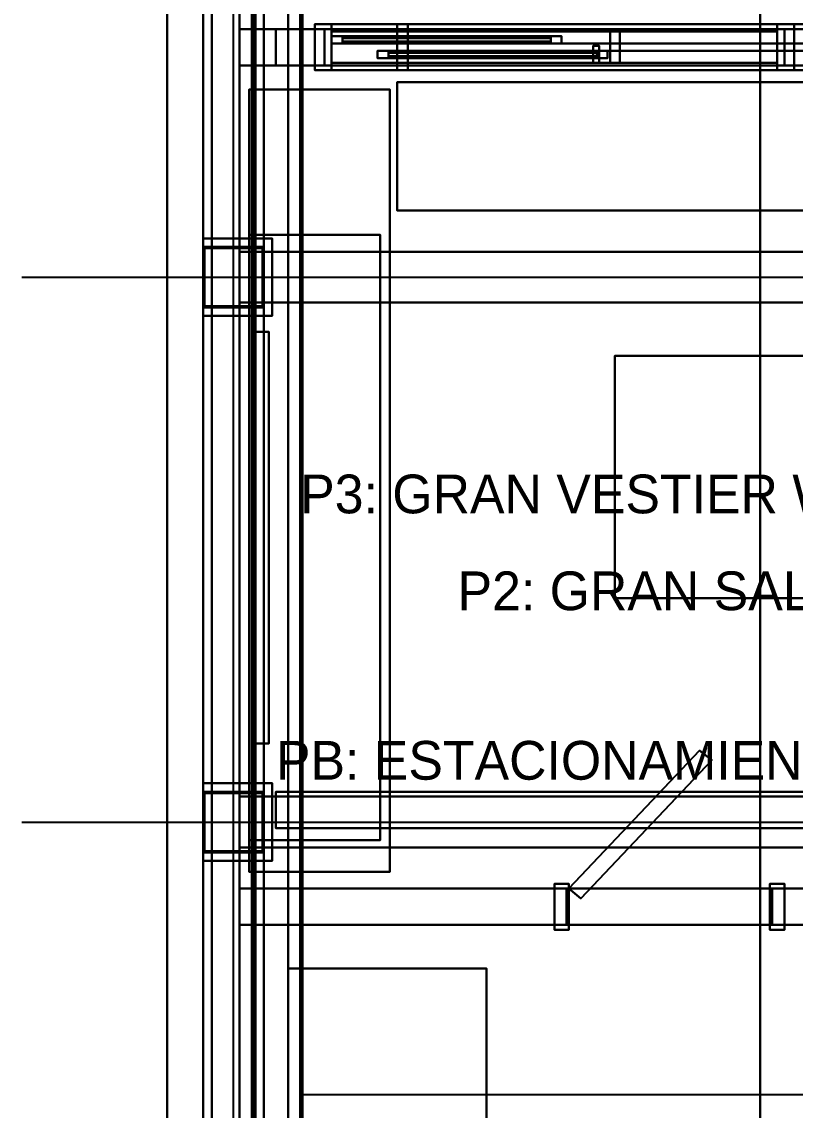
# Model space of a CAD drawing. Header units: metres. Extents: x -1 to 116, y -1 to 42.
# Drawn here: x -0.6 to 2.595, y 18.135 to 22.63 of the extents above; entities that cross this region are included whole.
import ezdxf

# ---------------------------------------------------------------- set-up
doc = ezdxf.new("R2010")
doc.units = ezdxf.units.M
for name, color, linetype in [('CANALON_OCULTO_PROPIO_3D', 8, 'CONTINUOUS'), ('CARPINTERIA_RUSTICA_3D', 8, 'CONTINUOUS'), ('CERCA_PERIMETRAL_3D', 8, 'CONTINUOUS'), ('COLUMNAS_3D', 1, 'CONTINUOUS'), ('CUBIERTA_CHALET_3D', 9, 'CONTINUOUS'), ('EJES_ESTRUCTURALES', 1, 'CONTINUOUS'), ('ESTRUCTURA_MADERA_CHALET_3D', 34, 'CONTINUOUS'), ('LOSA_PISO_3D', 8, 'CONTINUOUS'), ('MUROS_EXTERIORES_3D', 7, 'CONTINUOUS'), ('P2_COLUMNAS_3D', 1, 'CONTINUOUS'), ('P2_LOSA_PISO_3D', 8, 'CONTINUOUS'), ('P2_MOBILIARIO_SOCIAL_3D', 34, 'CONTINUOUS'), ('P2_MUROS_EXT_3D', 34, 'CONTINUOUS'), ('P2_ROTULOS', 6, 'CONTINUOUS'), ('P3_COLUMNAS_METAL_NEGRO_3D', 8, 'CONTINUOUS'), ('P3_LOSA_STEELDECK_3D', 8, 'CONTINUOUS'), ('P3_MOBILIARIO_PRIVADO_3D', 34, 'CONTINUOUS'), ('P3_MUROS_EXT_3D', 34, 'CONTINUOUS'), ('P3_MUROS_INT_3D', 6, 'CONTINUOUS'), ('P3_ROTULOS', 5, 'CONTINUOUS'), ('PB_MOBILIARIO_GARAJE_3D', 8, 'CONTINUOUS'), ('PB_TIMBER_FRAME_3D', 30, 'CONTINUOUS'), ('PB_ZOCALO_PIEDRA_3D', 8, 'CONTINUOUS'), ('ROTULOS_TEXTO', 2, 'CONTINUOUS'), ('TERRENO_3D', 3, 'CONTINUOUS')]:
    doc.layers.add(name, color=color, linetype=linetype)

msp = doc.modelspace()

# ---------------------------------------------------------------- linework, layer by layer
at = {"layer": 'CANALON_OCULTO_PROPIO_3D', "color": 8}
for points in [[(0.15, 7.45, 9.28), (0.35, 7.45, 9.28), (0.35, 24.71, 9.28), (0.15, 24.71, 9.28)], [(0.15, 7.45, 9.34), (0.35, 7.45, 9.34), (0.35, 24.71, 9.34), (0.15, 24.71, 9.34)], [(0.15, 7.45, 9.28), (0.15, 24.71, 9.28), (0.15, 24.71, 9.34), (0.15, 7.45, 9.34)], [(0.3, 7.45, 8.82), (0.55, 7.45, 8.82), (0.55, 24.71, 8.82), (0.3, 24.71, 8.82)], [(0.3, 7.45, 8.88), (0.55, 7.45, 8.88), (0.55, 24.71, 8.88), (0.3, 24.71, 8.88)], [(0.3, 7.45, 8.82), (0.3, 24.71, 8.82), (0.3, 24.71, 8.88), (0.3, 7.45, 8.88)], [(0.35, 7.45, 9.28), (0.35, 24.71, 9.28), (0.35, 24.71, 9.34), (0.35, 7.45, 9.34)], [(0.5, 7.45, 8.88), (0.56, 7.45, 8.88), (0.56, 24.71, 8.88), (0.5, 24.71, 8.88)], [(0.5, 7.45, 9.02), (0.56, 7.45, 9.02), (0.56, 24.71, 9.02), (0.5, 24.71, 9.02)], [(0.5, 7.45, 8.88), (0.5, 24.71, 8.88), (0.5, 24.71, 9.02), (0.5, 7.45, 9.02)], [(0.55, 7.45, 8.82), (0.55, 24.71, 8.82), (0.55, 24.71, 8.88), (0.55, 7.45, 8.88)], [(0.56, 7.45, 8.88), (0.56, 24.71, 8.88), (0.56, 24.71, 9.02), (0.56, 7.45, 9.02)]]:
    msp.add_3dface(points, dxfattribs=at)
at = {"layer": 'CARPINTERIA_RUSTICA_3D', "color": 34}
for points in [[(0.61, 22.43, 3), (0.68, 22.43, 3), (0.68, 22.62, 3), (0.61, 22.62, 3)], [(0.61, 22.43, 5.28), (0.68, 22.43, 5.28), (0.68, 22.62, 5.28), (0.61, 22.62, 5.28)], [(0.61, 22.62, 3), (0.68, 22.62, 3), (0.68, 22.62, 5.28), (0.61, 22.62, 5.28)], [(0.61, 22.43, 3), (0.61, 22.62, 3), (0.61, 22.62, 5.28), (0.61, 22.43, 5.28)], [(0.61, 22.43, 5.22), (2.59, 22.43, 5.22), (2.59, 22.62, 5.22), (0.61, 22.62, 5.22)], [(0.61, 22.43, 5.29), (2.59, 22.43, 5.29), (2.59, 22.62, 5.29), (0.61, 22.62, 5.29)], [(0.61, 22.62, 5.22), (2.59, 22.62, 5.22), (2.59, 22.62, 5.29), (0.61, 22.62, 5.29)], [(0.61, 22.43, 5.22), (0.61, 22.62, 5.22), (0.61, 22.62, 5.29), (0.61, 22.43, 5.29)], [(0.68, 22.43, 3), (0.68, 22.62, 3), (0.68, 22.62, 5.28), (0.68, 22.43, 5.28)], [(0.95, 22.43, 8.35), (3.65, 22.43, 8.35), (3.65, 22.62, 8.35), (0.95, 22.62, 8.35)], [(0.95, 22.43, 8.395), (3.65, 22.43, 8.395), (3.65, 22.62, 8.395), (0.95, 22.62, 8.395)], [(0.95, 22.62, 8.35), (3.65, 22.62, 8.35), (3.65, 22.62, 8.395), (0.95, 22.62, 8.395)], [(0.95, 22.43, 8.35), (0.95, 22.62, 8.35), (0.95, 22.62, 8.395), (0.95, 22.43, 8.395)], [(0.95, 22.43, 8.755), (3.65, 22.43, 8.755), (3.65, 22.62, 8.755), (0.95, 22.62, 8.755)], [(0.95, 22.43, 8.8), (3.65, 22.43, 8.8), (3.65, 22.62, 8.8), (0.95, 22.62, 8.8)], [(0.95, 22.62, 8.755), (3.65, 22.62, 8.755), (3.65, 22.62, 8.8), (0.95, 22.62, 8.8)], [(0.95, 22.43, 8.755), (0.95, 22.62, 8.755), (0.95, 22.62, 8.8), (0.95, 22.43, 8.8)], [(0.95, 22.43, 8.395), (0.995, 22.43, 8.395), (0.995, 22.62, 8.395), (0.95, 22.62, 8.395)], [(0.95, 22.43, 8.755), (0.995, 22.43, 8.755), (0.995, 22.62, 8.755), (0.95, 22.62, 8.755)], [(0.95, 22.62, 8.395), (0.995, 22.62, 8.395), (0.995, 22.62, 8.755), (0.95, 22.62, 8.755)], [(0.95, 22.43, 8.395), (0.95, 22.62, 8.395), (0.95, 22.62, 8.755), (0.95, 22.43, 8.755)], [(0.995, 22.43, 8.395), (0.995, 22.62, 8.395), (0.995, 22.62, 8.755), (0.995, 22.43, 8.755)], [(2.52, 22.43, 3), (2.59, 22.43, 3), (2.59, 22.62, 3), (2.52, 22.62, 3)], [(2.52, 22.43, 5.28), (2.59, 22.43, 5.28), (2.59, 22.62, 5.28), (2.52, 22.62, 5.28)], [(2.52, 22.62, 3), (2.59, 22.62, 3), (2.59, 22.62, 5.28), (2.52, 22.62, 5.28)], [(2.52, 22.43, 3), (2.52, 22.62, 3), (2.52, 22.62, 5.28), (2.52, 22.43, 5.28)], [(2.59, 22.43, 3), (2.59, 22.62, 3), (2.59, 22.62, 5.28), (2.59, 22.43, 5.28)], [(2.59, 22.43, 5.22), (2.59, 22.62, 5.22), (2.59, 22.62, 5.29), (2.59, 22.43, 5.29)], [(0.68, 22.54, 3.025), (0.725, 22.54, 3.025), (0.725, 22.57, 3.025), (0.68, 22.57, 3.025)], [(0.68, 22.54, 5.22), (0.725, 22.54, 5.22), (0.725, 22.57, 5.22), (0.68, 22.57, 5.22)], [(0.68, 22.57, 3.025), (0.725, 22.57, 3.025), (0.725, 22.57, 5.22), (0.68, 22.57, 5.22)], [(0.68, 22.54, 3.025), (0.68, 22.57, 3.025), (0.68, 22.57, 5.22), (0.68, 22.54, 5.22)], [(0.725, 22.54, 3.025), (0.725, 22.57, 3.025), (0.725, 22.57, 5.22), (0.725, 22.54, 5.22)], [(0.725, 22.54, 3.025), (1.585, 22.54, 3.025), (1.585, 22.57, 3.025), (0.725, 22.57, 3.025)], [(0.725, 22.54, 3.07), (1.585, 22.54, 3.07), (1.585, 22.57, 3.07), (0.725, 22.57, 3.07)], [(0.725, 22.57, 3.025), (1.585, 22.57, 3.025), (1.585, 22.57, 3.07), (0.725, 22.57, 3.07)], [(0.725, 22.54, 3.025), (0.725, 22.57, 3.025), (0.725, 22.57, 3.07), (0.725, 22.54, 3.07)], [(0.725, 22.54, 5.175), (1.585, 22.54, 5.175), (1.585, 22.57, 5.175), (0.725, 22.57, 5.175)], [(0.725, 22.54, 5.22), (1.585, 22.54, 5.22), (1.585, 22.57, 5.22), (0.725, 22.57, 5.22)], [(0.725, 22.57, 5.175), (1.585, 22.57, 5.175), (1.585, 22.57, 5.22), (0.725, 22.57, 5.22)], [(0.725, 22.54, 5.175), (0.725, 22.57, 5.175), (0.725, 22.57, 5.22), (0.725, 22.54, 5.22)], [(1.585, 22.54, 3.025), (1.63, 22.54, 3.025), (1.63, 22.57, 3.025), (1.585, 22.57, 3.025)], [(1.585, 22.54, 5.22), (1.63, 22.54, 5.22), (1.63, 22.57, 5.22), (1.585, 22.57, 5.22)], [(1.585, 22.57, 3.025), (1.63, 22.57, 3.025), (1.63, 22.57, 5.22), (1.585, 22.57, 5.22)], [(1.585, 22.54, 3.025), (1.585, 22.57, 3.025), (1.585, 22.57, 5.22), (1.585, 22.54, 5.22)], [(1.585, 22.54, 3.025), (1.585, 22.57, 3.025), (1.585, 22.57, 3.07), (1.585, 22.54, 3.07)], [(1.585, 22.54, 5.175), (1.585, 22.57, 5.175), (1.585, 22.57, 5.22), (1.585, 22.54, 5.22)], [(1.63, 22.54, 3.025), (1.63, 22.57, 3.025), (1.63, 22.57, 5.22), (1.63, 22.54, 5.22)], [(1.83, 22.46, 8.395), (1.87, 22.46, 8.395), (1.87, 22.59, 8.395), (1.83, 22.59, 8.395)], [(1.83, 22.46, 8.755), (1.87, 22.46, 8.755), (1.87, 22.59, 8.755), (1.83, 22.59, 8.755)], [(1.83, 22.59, 8.395), (1.87, 22.59, 8.395), (1.87, 22.59, 8.755), (1.83, 22.59, 8.755)], [(1.83, 22.46, 8.395), (1.83, 22.59, 8.395), (1.83, 22.59, 8.755), (1.83, 22.46, 8.755)], [(1.87, 22.46, 8.395), (1.87, 22.59, 8.395), (1.87, 22.59, 8.755), (1.87, 22.46, 8.755)], [(0.68, 22.54, 3.025), (0.725, 22.54, 3.025), (0.725, 22.54, 5.22), (0.68, 22.54, 5.22)], [(0.725, 22.54, 3.025), (1.585, 22.54, 3.025), (1.585, 22.54, 3.07), (0.725, 22.54, 3.07)], [(0.725, 22.54, 5.175), (1.585, 22.54, 5.175), (1.585, 22.54, 5.22), (0.725, 22.54, 5.22)], [(1.585, 22.54, 3.025), (1.63, 22.54, 3.025), (1.63, 22.54, 5.22), (1.585, 22.54, 5.22)], [(0.87, 22.48, 3.025), (0.915, 22.48, 3.025), (0.915, 22.51, 3.025), (0.87, 22.51, 3.025)], [(0.87, 22.48, 5.22), (0.915, 22.48, 5.22), (0.915, 22.51, 5.22), (0.87, 22.51, 5.22)], [(0.87, 22.51, 3.025), (0.915, 22.51, 3.025), (0.915, 22.51, 5.22), (0.87, 22.51, 5.22)], [(0.87, 22.48, 3.025), (0.87, 22.51, 3.025), (0.87, 22.51, 5.22), (0.87, 22.48, 5.22)], [(0.87, 22.48, 3.025), (0.915, 22.48, 3.025), (0.915, 22.48, 5.22), (0.87, 22.48, 5.22)], [(0.915, 22.48, 3.025), (0.915, 22.51, 3.025), (0.915, 22.51, 5.22), (0.915, 22.48, 5.22)], [(0.915, 22.48, 3.025), (1.775, 22.48, 3.025), (1.775, 22.51, 3.025), (0.915, 22.51, 3.025)], [(0.915, 22.48, 3.07), (1.775, 22.48, 3.07), (1.775, 22.51, 3.07), (0.915, 22.51, 3.07)], [(0.915, 22.51, 3.025), (1.775, 22.51, 3.025), (1.775, 22.51, 3.07), (0.915, 22.51, 3.07)], [(0.915, 22.48, 3.025), (0.915, 22.51, 3.025), (0.915, 22.51, 3.07), (0.915, 22.48, 3.07)], [(0.915, 22.48, 5.175), (1.775, 22.48, 5.175), (1.775, 22.51, 5.175), (0.915, 22.51, 5.175)], [(0.915, 22.48, 5.22), (1.775, 22.48, 5.22), (1.775, 22.51, 5.22), (0.915, 22.51, 5.22)], [(0.915, 22.51, 5.175), (1.775, 22.51, 5.175), (1.775, 22.51, 5.22), (0.915, 22.51, 5.22)], [(0.915, 22.48, 5.175), (0.915, 22.51, 5.175), (0.915, 22.51, 5.22), (0.915, 22.48, 5.22)], [(0.915, 22.48, 3.025), (1.775, 22.48, 3.025), (1.775, 22.48, 3.07), (0.915, 22.48, 3.07)], [(0.915, 22.48, 5.175), (1.775, 22.48, 5.175), (1.775, 22.48, 5.22), (0.915, 22.48, 5.22)], [(1.775, 22.48, 3.025), (1.82, 22.48, 3.025), (1.82, 22.51, 3.025), (1.775, 22.51, 3.025)], [(1.775, 22.48, 5.22), (1.82, 22.48, 5.22), (1.82, 22.51, 5.22), (1.775, 22.51, 5.22)], [(1.775, 22.51, 3.025), (1.82, 22.51, 3.025), (1.82, 22.51, 5.22), (1.775, 22.51, 5.22)], [(1.775, 22.48, 3.025), (1.775, 22.51, 3.025), (1.775, 22.51, 5.22), (1.775, 22.48, 5.22)], [(1.775, 22.48, 3.025), (1.775, 22.51, 3.025), (1.775, 22.51, 3.07), (1.775, 22.48, 3.07)], [(1.775, 22.48, 5.175), (1.775, 22.51, 5.175), (1.775, 22.51, 5.22), (1.775, 22.48, 5.22)], [(1.775, 22.48, 3.025), (1.82, 22.48, 3.025), (1.82, 22.48, 5.22), (1.775, 22.48, 5.22)], [(1.82, 22.48, 3.025), (1.82, 22.51, 3.025), (1.82, 22.51, 5.22), (1.82, 22.48, 5.22)], [(1.83, 22.46, 8.395), (1.87, 22.46, 8.395), (1.87, 22.46, 8.755), (1.83, 22.46, 8.755)], [(0.61, 22.43, 3), (0.68, 22.43, 3), (0.68, 22.43, 5.28), (0.61, 22.43, 5.28)], [(0.61, 22.43, 5.22), (2.59, 22.43, 5.22), (2.59, 22.43, 5.29), (0.61, 22.43, 5.29)], [(0.95, 22.43, 8.35), (3.65, 22.43, 8.35), (3.65, 22.43, 8.395), (0.95, 22.43, 8.395)], [(0.95, 22.43, 8.755), (3.65, 22.43, 8.755), (3.65, 22.43, 8.8), (0.95, 22.43, 8.8)], [(0.95, 22.43, 8.395), (0.995, 22.43, 8.395), (0.995, 22.43, 8.755), (0.95, 22.43, 8.755)], [(2.52, 22.43, 3), (2.59, 22.43, 3), (2.59, 22.43, 5.28), (2.52, 22.43, 5.28)], [(1.6, 18.88, 6), (1.66, 18.88, 6), (1.66, 19.07, 6), (1.6, 19.07, 6)], [(1.6, 18.88, 8.1), (1.66, 18.88, 8.1), (1.66, 19.07, 8.1), (1.6, 19.07, 8.1)], [(1.6, 19.07, 6), (1.66, 19.07, 6), (1.66, 19.07, 8.1), (1.6, 19.07, 8.1)], [(1.6, 18.88, 6), (1.6, 19.07, 6), (1.6, 19.07, 8.1), (1.6, 18.88, 8.1)], [(1.66, 18.88, 6), (1.66, 19.07, 6), (1.66, 19.07, 8.1), (1.66, 18.88, 8.1)], [(2.49, 18.88, 6), (2.55, 18.88, 6), (2.55, 19.07, 6), (2.49, 19.07, 6)], [(2.49, 18.88, 8.1), (2.55, 18.88, 8.1), (2.55, 19.07, 8.1), (2.49, 19.07, 8.1)], [(2.49, 19.07, 6), (2.55, 19.07, 6), (2.55, 19.07, 8.1), (2.49, 19.07, 8.1)], [(2.49, 18.88, 6), (2.49, 19.07, 6), (2.49, 19.07, 8.1), (2.49, 18.88, 8.1)], [(2.55, 18.88, 6), (2.55, 19.07, 6), (2.55, 19.07, 8.1), (2.55, 18.88, 8.1)], [(1.6, 18.88, 6), (1.66, 18.88, 6), (1.66, 18.88, 8.1), (1.6, 18.88, 8.1)], [(2.49, 18.88, 6), (2.55, 18.88, 6), (2.55, 18.88, 8.1), (2.49, 18.88, 8.1)]]:
    msp.add_3dface(points, dxfattribs=at)
at = {"layer": 'CARPINTERIA_RUSTICA_3D', "color": 8}
for points in [[(0.68, 22.46, 3), (2.52, 22.46, 3), (2.52, 22.59, 3), (0.68, 22.59, 3)], [(0.68, 22.46, 3.025), (2.52, 22.46, 3.025), (2.52, 22.59, 3.025), (0.68, 22.59, 3.025)], [(0.68, 22.59, 3), (2.52, 22.59, 3), (2.52, 22.59, 3.025), (0.68, 22.59, 3.025)], [(0.68, 22.46, 3), (0.68, 22.59, 3), (0.68, 22.59, 3.025), (0.68, 22.46, 3.025)], [(2.52, 22.46, 3), (2.52, 22.59, 3), (2.52, 22.59, 3.025), (2.52, 22.46, 3.025)], [(1.76, 22.46, 3.9), (1.785, 22.46, 3.9), (1.785, 22.53, 3.9), (1.76, 22.53, 3.9)], [(1.76, 22.46, 4.25), (1.785, 22.46, 4.25), (1.785, 22.53, 4.25), (1.76, 22.53, 4.25)], [(1.76, 22.53, 3.9), (1.785, 22.53, 3.9), (1.785, 22.53, 4.25), (1.76, 22.53, 4.25)], [(1.76, 22.46, 3.9), (1.76, 22.53, 3.9), (1.76, 22.53, 4.25), (1.76, 22.46, 4.25)], [(1.785, 22.46, 3.9), (1.785, 22.53, 3.9), (1.785, 22.53, 4.25), (1.785, 22.46, 4.25)], [(0.68, 22.46, 3), (2.52, 22.46, 3), (2.52, 22.46, 3.025), (0.68, 22.46, 3.025)], [(1.76, 22.46, 3.9), (1.785, 22.46, 3.9), (1.785, 22.46, 4.25), (1.76, 22.46, 4.25)]]:
    msp.add_3dface(points, dxfattribs=at)
at = {"layer": 'CARPINTERIA_RUSTICA_3D', "color": 4}
for points in [[(0.725, 22.548, 3.07), (1.585, 22.548, 3.07), (1.585, 22.562, 3.07), (0.725, 22.562, 3.07)], [(0.725, 22.548, 5.175), (1.585, 22.548, 5.175), (1.585, 22.562, 5.175), (0.725, 22.562, 5.175)], [(0.725, 22.562, 3.07), (1.585, 22.562, 3.07), (1.585, 22.562, 5.175), (0.725, 22.562, 5.175)], [(0.725, 22.548, 3.07), (0.725, 22.562, 3.07), (0.725, 22.562, 5.175), (0.725, 22.548, 5.175)], [(0.725, 22.548, 3.07), (1.585, 22.548, 3.07), (1.585, 22.548, 5.175), (0.725, 22.548, 5.175)], [(0.995, 22.51, 8.395), (3.605, 22.51, 8.395), (3.605, 22.54, 8.395), (0.995, 22.54, 8.395)], [(0.995, 22.51, 8.755), (3.605, 22.51, 8.755), (3.605, 22.54, 8.755), (0.995, 22.54, 8.755)], [(0.995, 22.54, 8.395), (3.605, 22.54, 8.395), (3.605, 22.54, 8.755), (0.995, 22.54, 8.755)], [(0.995, 22.51, 8.395), (0.995, 22.54, 8.395), (0.995, 22.54, 8.755), (0.995, 22.51, 8.755)], [(1.585, 22.548, 3.07), (1.585, 22.562, 3.07), (1.585, 22.562, 5.175), (1.585, 22.548, 5.175)], [(0.915, 22.488, 3.07), (1.775, 22.488, 3.07), (1.775, 22.502, 3.07), (0.915, 22.502, 3.07)], [(0.915, 22.488, 5.175), (1.775, 22.488, 5.175), (1.775, 22.502, 5.175), (0.915, 22.502, 5.175)], [(0.915, 22.502, 3.07), (1.775, 22.502, 3.07), (1.775, 22.502, 5.175), (0.915, 22.502, 5.175)], [(0.915, 22.488, 3.07), (0.915, 22.502, 3.07), (0.915, 22.502, 5.175), (0.915, 22.488, 5.175)], [(0.915, 22.488, 3.07), (1.775, 22.488, 3.07), (1.775, 22.488, 5.175), (0.915, 22.488, 5.175)], [(0.995, 22.51, 8.395), (3.605, 22.51, 8.395), (3.605, 22.51, 8.755), (0.995, 22.51, 8.755)], [(1.775, 22.488, 3.07), (1.775, 22.502, 3.07), (1.775, 22.502, 5.175), (1.775, 22.488, 5.175)]]:
    msp.add_3dface(points, dxfattribs=at)
at = {"layer": 'CARPINTERIA_RUSTICA_3D', "color": 30}
for points in [[(1.66, 19.05, 6.02), (1.71, 19.01, 6.02), (2.25, 19.58, 6.02), (2.2, 19.62, 6.02)], [(1.66, 19.05, 8.08), (1.71, 19.01, 8.08), (2.25, 19.58, 8.08), (2.2, 19.62, 8.08)], [(1.66, 19.05, 6.02), (2.2, 19.62, 6.02), (2.2, 19.62, 8.08), (1.66, 19.05, 8.08)], [(2.2, 19.62, 6.02), (2.25, 19.58, 6.02), (2.25, 19.58, 8.08), (2.2, 19.62, 8.08)], [(1.71, 19.01, 6.02), (2.25, 19.58, 6.02), (2.25, 19.58, 8.08), (1.71, 19.01, 8.08)], [(1.66, 19.05, 6.02), (1.71, 19.01, 6.02), (1.71, 19.01, 8.08), (1.66, 19.05, 8.08)]]:
    msp.add_3dface(points, dxfattribs=at)
at = {"layer": 'CERCA_PERIMETRAL_3D', "color": 8}
for points in [[(0, 11.3), (0.15, 11.3), (0.15, 24.706), (0, 24.706)], [(0, 11.3, 2.5), (0.15, 11.3, 2.5), (0.15, 24.706, 2.5), (0, 24.706, 2.5)], [(0, 11.3), (0, 24.706), (0, 24.706, 2.5), (0, 11.3, 2.5)], [(0.15, 11.3), (0.15, 24.706), (0.15, 24.706, 2.5), (0.15, 11.3, 2.5)]]:
    msp.add_3dface(points, dxfattribs=at)
at = {"layer": 'COLUMNAS_3D', "color": 1}
for points in [[(0.15, 21.45), (0.4, 21.45), (0.4, 21.7), (0.15, 21.7)], [(0.15, 21.45, 2.85), (0.4, 21.45, 2.85), (0.4, 21.7, 2.85), (0.15, 21.7, 2.85)], [(0.15, 21.7), (0.4, 21.7), (0.4, 21.7, 2.85), (0.15, 21.7, 2.85)], [(0.15, 21.45), (0.15, 21.7), (0.15, 21.7, 2.85), (0.15, 21.45, 2.85)], [(0.4, 21.45), (0.4, 21.7), (0.4, 21.7, 2.85), (0.4, 21.45, 2.85)], [(0.15, 21.45), (0.4, 21.45), (0.4, 21.45, 2.85), (0.15, 21.45, 2.85)], [(0.15, 19.2), (0.4, 19.2), (0.4, 19.45), (0.15, 19.45)], [(0.15, 19.2, 2.85), (0.4, 19.2, 2.85), (0.4, 19.45, 2.85), (0.15, 19.45, 2.85)], [(0.15, 19.45), (0.4, 19.45), (0.4, 19.45, 2.85), (0.15, 19.45, 2.85)], [(0.15, 19.2), (0.15, 19.45), (0.15, 19.45, 2.85), (0.15, 19.2, 2.85)], [(0.4, 19.2), (0.4, 19.45), (0.4, 19.45, 2.85), (0.4, 19.2, 2.85)], [(0.15, 19.2), (0.4, 19.2), (0.4, 19.2, 2.85), (0.15, 19.2, 2.85)]]:
    msp.add_3dface(points, dxfattribs=at)
at = {"layer": 'CUBIERTA_CHALET_3D', "color": 9}
for points in [[(0.4, 7.45, 8.9188), (2.45, 7.45, 10.1997), (2.45, 24.71, 10.1997), (0.4, 24.71, 8.9188)], [(0.4, 7.45, 9.0988), (2.45, 7.45, 10.3797), (2.45, 24.71, 10.3797), (0.4, 24.71, 9.0988)], [(0.4, 7.45, 8.9188), (0.4, 24.71, 8.9188), (0.4, 24.71, 9.0988), (0.4, 7.45, 9.0988)], [(2.45, 7.45, 10.1997), (2.45, 24.71, 10.1997), (2.45, 24.71, 10.3797), (2.45, 7.45, 10.3797)], [(2.45, 14.3, 10.1997), (4.85, 14.3, 11.6994), (4.85, 24.71, 11.6994), (2.45, 24.71, 10.1997)], [(2.45, 14.3, 10.3797), (4.85, 14.3, 11.8794), (4.85, 24.71, 11.8794), (2.45, 24.71, 10.3797)], [(2.45, 14.3, 10.1997), (2.45, 24.71, 10.1997), (2.45, 24.71, 10.3797), (2.45, 14.3, 10.3797)]]:
    msp.add_3dface(points, dxfattribs=at)
at = {"layer": 'EJES_ESTRUCTURALES', "color": 1}
for p, q in [((0.275, 1.8), (0.275, 25.51)), ((-0.6, 21.575), (10.4, 21.575)), ((-0.6, 19.325), (10.4, 19.325))]:
    msp.add_line(p, q, dxfattribs=at)
at = {"layer": 'ESTRUCTURA_MADERA_CHALET_3D', "color": 34}
for points in [[(0.45, 19.3, 8.67), (9.15, 19.3, 8.67), (9.15, 19.45, 8.67), (0.45, 19.45, 8.67)], [(0.45, 19.3, 8.85), (9.15, 19.3, 8.85), (9.15, 19.45, 8.85), (0.45, 19.45, 8.85)], [(0.45, 19.45, 8.67), (9.15, 19.45, 8.67), (9.15, 19.45, 8.85), (0.45, 19.45, 8.85)], [(0.45, 19.3, 8.67), (0.45, 19.45, 8.67), (0.45, 19.45, 8.85), (0.45, 19.3, 8.85)], [(0.45, 19.3, 8.67), (9.15, 19.3, 8.67), (9.15, 19.3, 8.85), (0.45, 19.3, 8.85)]]:
    msp.add_3dface(points, dxfattribs=at)
at = {"layer": 'LOSA_PISO_3D', "color": 8}
for points in [[(0.15, 10.35, -0.15), (9.15, 10.35, -0.15), (9.15, 24.71, -0.15), (0.15, 24.71, -0.15)], [(0.15, 10.35), (9.15, 10.35), (9.15, 24.71), (0.15, 24.71)], [(0.15, 10.35, -0.15), (0.15, 24.71, -0.15), (0.15, 24.71), (0.15, 10.35)]]:
    msp.add_3dface(points, dxfattribs=at)
at = {"layer": 'MUROS_EXTERIORES_3D', "color": 7}
for points in [[(0.15, 3), (0.3, 3), (0.3, 24.71), (0.15, 24.71)], [(0.15, 3, 2.85), (0.3, 3, 2.85), (0.3, 24.71, 2.85), (0.15, 24.71, 2.85)], [(0.15, 3), (0.15, 24.71), (0.15, 24.71, 2.85), (0.15, 3, 2.85)], [(0.3, 3), (0.3, 24.71), (0.3, 24.71, 2.85), (0.3, 3, 2.85)]]:
    msp.add_3dface(points, dxfattribs=at)
at = {"layer": 'P2_COLUMNAS_3D', "color": 1}
for points in [[(0.15, 21.45, 3), (0.4, 21.45, 3), (0.4, 21.7, 3), (0.15, 21.7, 3)], [(0.15, 21.45, 5.85), (0.4, 21.45, 5.85), (0.4, 21.7, 5.85), (0.15, 21.7, 5.85)], [(0.15, 21.7, 3), (0.4, 21.7, 3), (0.4, 21.7, 5.85), (0.15, 21.7, 5.85)], [(0.15, 21.45, 3), (0.15, 21.7, 3), (0.15, 21.7, 5.85), (0.15, 21.45, 5.85)], [(0.4, 21.45, 3), (0.4, 21.7, 3), (0.4, 21.7, 5.85), (0.4, 21.45, 5.85)], [(0.15, 21.45, 3), (0.4, 21.45, 3), (0.4, 21.45, 5.85), (0.15, 21.45, 5.85)], [(0.15, 19.2, 3), (0.4, 19.2, 3), (0.4, 19.45, 3), (0.15, 19.45, 3)], [(0.15, 19.2, 5.85), (0.4, 19.2, 5.85), (0.4, 19.45, 5.85), (0.15, 19.45, 5.85)], [(0.15, 19.45, 3), (0.4, 19.45, 3), (0.4, 19.45, 5.85), (0.15, 19.45, 5.85)], [(0.15, 19.2, 3), (0.15, 19.45, 3), (0.15, 19.45, 5.85), (0.15, 19.2, 5.85)], [(0.4, 19.2, 3), (0.4, 19.45, 3), (0.4, 19.45, 5.85), (0.4, 19.2, 5.85)], [(0.15, 19.2, 3), (0.4, 19.2, 3), (0.4, 19.2, 5.85), (0.15, 19.2, 5.85)]]:
    msp.add_3dface(points, dxfattribs=at)
at = {"layer": 'P2_LOSA_PISO_3D', "color": 8}
for points in [[(0.15, 10.35, 2.85), (9.15, 10.35, 2.85), (9.15, 24.71, 2.85), (0.15, 24.71, 2.85)], [(0.15, 10.35, 3), (9.15, 10.35, 3), (9.15, 24.71, 3), (0.15, 24.71, 3)], [(0.15, 10.35, 2.85), (0.15, 24.71, 2.85), (0.15, 24.71, 3), (0.15, 10.35, 3)]]:
    msp.add_3dface(points, dxfattribs=at)
at = {"layer": 'P2_MOBILIARIO_SOCIAL_3D', "color": 34}
for points in [[(0.34, 19.25, 3), (0.88, 19.25, 3), (0.88, 21.75, 3), (0.34, 21.75, 3)], [(0.34, 19.25, 3.55), (0.88, 19.25, 3.55), (0.88, 21.75, 3.55), (0.34, 21.75, 3.55)], [(0.34, 21.75, 3), (0.88, 21.75, 3), (0.88, 21.75, 3.55), (0.34, 21.75, 3.55)], [(0.34, 19.25, 3), (0.34, 21.75, 3), (0.34, 21.75, 3.55), (0.34, 19.25, 3.55)], [(0.88, 19.25, 3), (0.88, 21.75, 3), (0.88, 21.75, 3.55), (0.88, 19.25, 3.55)], [(0.34, 19.25, 3), (0.88, 19.25, 3), (0.88, 19.25, 3.55), (0.34, 19.25, 3.55)]]:
    msp.add_3dface(points, dxfattribs=at)
at = {"layer": 'P2_MOBILIARIO_SOCIAL_3D', "color": 8}
for points in [[(0.35, 19.65, 3.82), (0.42, 19.65, 3.82), (0.42, 21.35, 3.82), (0.35, 21.35, 3.82)], [(0.35, 19.65, 4.8), (0.42, 19.65, 4.8), (0.42, 21.35, 4.8), (0.35, 21.35, 4.8)], [(0.35, 21.35, 3.82), (0.42, 21.35, 3.82), (0.42, 21.35, 4.8), (0.35, 21.35, 4.8)], [(0.35, 19.65, 3.82), (0.35, 21.35, 3.82), (0.35, 21.35, 4.8), (0.35, 19.65, 4.8)], [(0.42, 19.65, 3.82), (0.42, 21.35, 3.82), (0.42, 21.35, 4.8), (0.42, 19.65, 4.8)], [(0.35, 19.65, 3.82), (0.42, 19.65, 3.82), (0.42, 19.65, 4.8), (0.35, 19.65, 4.8)]]:
    msp.add_3dface(points, dxfattribs=at)
at = {"layer": 'P2_MUROS_EXT_3D', "color": 34}
for points in [[(0.15, 3, 3), (0.3, 3, 3), (0.3, 24.71, 3), (0.15, 24.71, 3)], [(0.15, 3, 5.85), (0.3, 3, 5.85), (0.3, 24.71, 5.85), (0.15, 24.71, 5.85)], [(0.15, 3, 3), (0.15, 24.71, 3), (0.15, 24.71, 5.85), (0.15, 3, 5.85)], [(0.3, 3, 3), (0.3, 24.71, 3), (0.3, 24.71, 5.85), (0.3, 3, 5.85)], [(0.3, 22.45, 3), (0.65, 22.45, 3), (0.65, 22.6, 3), (0.3, 22.6, 3)], [(0.3, 22.45, 5.85), (0.65, 22.45, 5.85), (0.65, 22.6, 5.85), (0.3, 22.6, 5.85)], [(0.3, 22.6, 3), (0.65, 22.6, 3), (0.65, 22.6, 5.85), (0.3, 22.6, 5.85)], [(0.3, 22.45, 3), (0.3, 22.6, 3), (0.3, 22.6, 5.85), (0.3, 22.45, 5.85)], [(0.65, 22.45, 3), (0.65, 22.6, 3), (0.65, 22.6, 5.85), (0.65, 22.45, 5.85)], [(0.65, 22.45, 5.25), (2.55, 22.45, 5.25), (2.55, 22.6, 5.25), (0.65, 22.6, 5.25)], [(0.65, 22.45, 5.85), (2.55, 22.45, 5.85), (2.55, 22.6, 5.85), (0.65, 22.6, 5.85)], [(0.65, 22.6, 5.25), (2.55, 22.6, 5.25), (2.55, 22.6, 5.85), (0.65, 22.6, 5.85)], [(0.65, 22.45, 5.25), (0.65, 22.6, 5.25), (0.65, 22.6, 5.85), (0.65, 22.45, 5.85)], [(2.55, 22.45, 5.25), (2.55, 22.6, 5.25), (2.55, 22.6, 5.85), (2.55, 22.45, 5.85)], [(2.55, 22.45, 3), (3.15, 22.45, 3), (3.15, 22.6, 3), (2.55, 22.6, 3)], [(2.55, 22.45, 5.85), (3.15, 22.45, 5.85), (3.15, 22.6, 5.85), (2.55, 22.6, 5.85)], [(2.55, 22.6, 3), (3.15, 22.6, 3), (3.15, 22.6, 5.85), (2.55, 22.6, 5.85)], [(2.55, 22.45, 3), (2.55, 22.6, 3), (2.55, 22.6, 5.85), (2.55, 22.45, 5.85)], [(0.3, 22.45, 3), (0.65, 22.45, 3), (0.65, 22.45, 5.85), (0.3, 22.45, 5.85)], [(0.65, 22.45, 5.25), (2.55, 22.45, 5.25), (2.55, 22.45, 5.85), (0.65, 22.45, 5.85)], [(2.55, 22.45, 3), (3.15, 22.45, 3), (3.15, 22.45, 5.85), (2.55, 22.45, 5.85)]]:
    msp.add_3dface(points, dxfattribs=at)
at = {"layer": 'P3_COLUMNAS_METAL_NEGRO_3D', "color": 8}
for points in [[(0.185, 3.15, 5.8), (0.365, 3.15, 5.8), (0.365, 24.71, 5.8), (0.185, 24.71, 5.8)], [(0.185, 3.15, 5.85), (0.365, 3.15, 5.85), (0.365, 24.71, 5.85), (0.185, 24.71, 5.85)], [(0.185, 3.15, 5.8), (0.185, 24.71, 5.8), (0.185, 24.71, 5.85), (0.185, 3.15, 5.85)], [(0.365, 3.15, 5.8), (0.365, 24.71, 5.8), (0.365, 24.71, 5.85), (0.365, 3.15, 5.85)], [(0.15, 21.415, 6), (0.435, 21.415, 6), (0.435, 21.735, 6), (0.15, 21.735, 6)], [(0.15, 21.415, 6.03), (0.435, 21.415, 6.03), (0.435, 21.735, 6.03), (0.15, 21.735, 6.03)], [(0.15, 21.735, 6), (0.435, 21.735, 6), (0.435, 21.735, 6.03), (0.15, 21.735, 6.03)], [(0.15, 21.415, 6), (0.15, 21.735, 6), (0.15, 21.735, 6.03), (0.15, 21.415, 6.03)], [(0.435, 21.415, 6), (0.435, 21.735, 6), (0.435, 21.735, 6.03), (0.435, 21.415, 6.03)], [(0.155, 21.455, 6), (0.395, 21.455, 6), (0.395, 21.695, 6), (0.155, 21.695, 6)], [(0.155, 21.455, 8.8406), (0.395, 21.455, 8.8406), (0.395, 21.695, 8.8406), (0.155, 21.695, 8.8406)], [(0.155, 21.695, 6), (0.395, 21.695, 6), (0.395, 21.695, 8.8406), (0.155, 21.695, 8.8406)], [(0.155, 21.455, 6), (0.155, 21.695, 6), (0.155, 21.695, 8.8406), (0.155, 21.455, 8.8406)], [(0.395, 21.455, 6), (0.395, 21.695, 6), (0.395, 21.695, 8.8406), (0.395, 21.455, 8.8406)], [(0.155, 21.455, 6), (0.395, 21.455, 6), (0.395, 21.455, 8.8406), (0.155, 21.455, 8.8406)], [(0.15, 21.415, 6), (0.435, 21.415, 6), (0.435, 21.415, 6.03), (0.15, 21.415, 6.03)], [(0.15, 19.165, 6), (0.435, 19.165, 6), (0.435, 19.485, 6), (0.15, 19.485, 6)], [(0.15, 19.165, 6.03), (0.435, 19.165, 6.03), (0.435, 19.485, 6.03), (0.15, 19.485, 6.03)], [(0.15, 19.485, 6), (0.435, 19.485, 6), (0.435, 19.485, 6.03), (0.15, 19.485, 6.03)], [(0.15, 19.165, 6), (0.15, 19.485, 6), (0.15, 19.485, 6.03), (0.15, 19.165, 6.03)], [(0.435, 19.165, 6), (0.435, 19.485, 6), (0.435, 19.485, 6.03), (0.435, 19.165, 6.03)], [(0.155, 19.205, 6), (0.395, 19.205, 6), (0.395, 19.445, 6), (0.155, 19.445, 6)], [(0.155, 19.205, 8.8406), (0.395, 19.205, 8.8406), (0.395, 19.445, 8.8406), (0.155, 19.445, 8.8406)], [(0.155, 19.445, 6), (0.395, 19.445, 6), (0.395, 19.445, 8.8406), (0.155, 19.445, 8.8406)], [(0.155, 19.205, 6), (0.155, 19.445, 6), (0.155, 19.445, 8.8406), (0.155, 19.205, 8.8406)], [(0.395, 19.205, 6), (0.395, 19.445, 6), (0.395, 19.445, 8.8406), (0.395, 19.205, 8.8406)], [(0.155, 19.205, 6), (0.395, 19.205, 6), (0.395, 19.205, 8.8406), (0.155, 19.205, 8.8406)], [(0.15, 19.165, 6), (0.435, 19.165, 6), (0.435, 19.165, 6.03), (0.15, 19.165, 6.03)]]:
    msp.add_3dface(points, dxfattribs=at)
at = {"layer": 'P3_LOSA_STEELDECK_3D', "color": 8}
for points in [[(0.15, 10.4, 5.85), (9.15, 10.4, 5.85), (9.15, 24.71, 5.85), (0.15, 24.71, 5.85)], [(0.15, 10.4, 6), (9.15, 10.4, 6), (9.15, 24.71, 6), (0.15, 24.71, 6)], [(0.15, 10.4, 5.85), (0.15, 24.71, 5.85), (0.15, 24.71, 6), (0.15, 10.4, 6)]]:
    msp.add_3dface(points, dxfattribs=at)
at = {"layer": 'P3_MOBILIARIO_PRIVADO_3D', "color": 34}
for points in [[(0.34, 19.12, 6), (0.92, 19.12, 6), (0.92, 22.35, 6), (0.34, 22.35, 6)], [(0.34, 19.12, 8.3), (0.92, 19.12, 8.3), (0.92, 22.35, 8.3), (0.34, 22.35, 8.3)], [(0.34, 22.35, 6), (0.92, 22.35, 6), (0.92, 22.35, 8.3), (0.34, 22.35, 8.3)], [(0.34, 19.12, 6), (0.34, 22.35, 6), (0.34, 22.35, 8.3), (0.34, 19.12, 8.3)], [(0.92, 19.12, 6), (0.92, 22.35, 6), (0.92, 22.35, 8.3), (0.92, 19.12, 8.3)], [(0.95, 21.85, 6), (3.65, 21.85, 6), (3.65, 22.38, 6), (0.95, 22.38, 6)], [(0.95, 21.85, 8.3), (3.65, 21.85, 8.3), (3.65, 22.38, 8.3), (0.95, 22.38, 8.3)], [(0.95, 22.38, 6), (3.65, 22.38, 6), (3.65, 22.38, 8.3), (0.95, 22.38, 8.3)], [(0.95, 21.85, 6), (0.95, 22.38, 6), (0.95, 22.38, 8.3), (0.95, 21.85, 8.3)], [(0.95, 21.85, 6), (3.65, 21.85, 6), (3.65, 21.85, 8.3), (0.95, 21.85, 8.3)], [(0.34, 19.12, 6), (0.92, 19.12, 6), (0.92, 19.12, 8.3), (0.34, 19.12, 8.3)]]:
    msp.add_3dface(points, dxfattribs=at)
at = {"layer": 'P3_MOBILIARIO_PRIVADO_3D', "color": 30}
for points in [[(1.85, 20.25, 6), (2.65, 20.25, 6), (2.65, 21.25, 6), (1.85, 21.25, 6)], [(1.85, 20.25, 6.48), (2.65, 20.25, 6.48), (2.65, 21.25, 6.48), (1.85, 21.25, 6.48)], [(1.85, 21.25, 6), (2.65, 21.25, 6), (2.65, 21.25, 6.48), (1.85, 21.25, 6.48)], [(1.85, 20.25, 6), (1.85, 21.25, 6), (1.85, 21.25, 6.48), (1.85, 20.25, 6.48)], [(1.85, 20.25, 6), (2.65, 20.25, 6), (2.65, 20.25, 6.48), (1.85, 20.25, 6.48)]]:
    msp.add_3dface(points, dxfattribs=at)
at = {"layer": 'P3_MOBILIARIO_PRIVADO_3D', "color": 7}
for points in [[(0.5, 17.2, 6), (1.32, 17.2, 6), (1.32, 18.72, 6), (0.5, 18.72, 6)], [(0.5, 17.2, 6.62), (1.32, 17.2, 6.62), (1.32, 18.72, 6.62), (0.5, 18.72, 6.62)], [(0.5, 18.72, 6), (1.32, 18.72, 6), (1.32, 18.72, 6.62), (0.5, 18.72, 6.62)], [(0.5, 17.2, 6), (0.5, 18.72, 6), (0.5, 18.72, 6.62), (0.5, 17.2, 6.62)], [(1.32, 17.2, 6), (1.32, 18.72, 6), (1.32, 18.72, 6.62), (1.32, 17.2, 6.62)]]:
    msp.add_3dface(points, dxfattribs=at)
at = {"layer": 'P3_MUROS_EXT_3D', "color": 34}
for points in [[(0.15, 7.45, 6), (0.3, 7.45, 6), (0.3, 24.71, 6), (0.15, 24.71, 6)], [(0.15, 7.45, 9.28), (0.3, 7.45, 9.28), (0.3, 24.71, 9.28), (0.15, 24.71, 9.28)], [(0.15, 7.45, 6), (0.15, 24.71, 6), (0.15, 24.71, 9.28), (0.15, 7.45, 9.28)], [(0.3, 7.45, 6), (0.3, 24.71, 6), (0.3, 24.71, 9.28), (0.3, 7.45, 9.28)], [(0.3, 22.45, 6), (0.95, 22.45, 6), (0.95, 22.6, 6), (0.3, 22.6, 6)], [(0.3, 22.45, 8.85), (0.95, 22.45, 8.85), (0.95, 22.6, 8.85), (0.3, 22.6, 8.85)], [(0.3, 22.6, 6), (0.95, 22.6, 6), (0.95, 22.6, 8.85), (0.3, 22.6, 8.85)], [(0.3, 22.45, 6), (0.3, 22.6, 6), (0.3, 22.6, 8.85), (0.3, 22.45, 8.85)], [(0.45, 22.45, 8.85), (4.85, 22.45, 8.85), (4.85, 22.6, 8.85), (0.45, 22.6, 8.85)], [(0.45, 22.45, 8.95), (4.85, 22.45, 11.6994), (4.85, 22.6, 11.6994), (0.45, 22.6, 8.95)], [(0.45, 22.6, 8.85), (4.85, 22.6, 8.85), (4.85, 22.6, 11.6994), (0.45, 22.6, 8.95)], [(0.45, 22.45, 8.85), (0.45, 22.6, 8.85), (0.45, 22.6, 8.95), (0.45, 22.45, 8.95)], [(0.95, 22.45, 6), (0.95, 22.6, 6), (0.95, 22.6, 8.85), (0.95, 22.45, 8.85)], [(0.95, 22.45, 6), (3.65, 22.45, 6), (3.65, 22.6, 6), (0.95, 22.6, 6)], [(0.95, 22.45, 8.35), (3.65, 22.45, 8.35), (3.65, 22.6, 8.35), (0.95, 22.6, 8.35)], [(0.95, 22.6, 6), (3.65, 22.6, 6), (3.65, 22.6, 8.35), (0.95, 22.6, 8.35)], [(0.95, 22.45, 6), (0.95, 22.6, 6), (0.95, 22.6, 8.35), (0.95, 22.45, 8.35)], [(0.95, 22.45, 8.8), (3.65, 22.45, 8.8), (3.65, 22.6, 8.8), (0.95, 22.6, 8.8)], [(0.95, 22.45, 8.85), (3.65, 22.45, 8.85), (3.65, 22.6, 8.85), (0.95, 22.6, 8.85)], [(0.95, 22.6, 8.8), (3.65, 22.6, 8.8), (3.65, 22.6, 8.85), (0.95, 22.6, 8.85)], [(0.95, 22.45, 8.8), (0.95, 22.6, 8.8), (0.95, 22.6, 8.85), (0.95, 22.45, 8.85)], [(0.3, 22.45, 6), (0.95, 22.45, 6), (0.95, 22.45, 8.85), (0.3, 22.45, 8.85)], [(0.45, 22.45, 8.85), (4.85, 22.45, 8.85), (4.85, 22.45, 11.6994), (0.45, 22.45, 8.95)], [(0.95, 22.45, 6), (3.65, 22.45, 6), (3.65, 22.45, 8.35), (0.95, 22.45, 8.35)], [(0.95, 22.45, 8.8), (3.65, 22.45, 8.8), (3.65, 22.45, 8.85), (0.95, 22.45, 8.85)]]:
    msp.add_3dface(points, dxfattribs=at)
at = {"layer": 'P3_MUROS_INT_3D', "color": 6}
for points in [[(0.3, 18.9, 6), (1.65, 18.9, 6), (1.65, 19.05, 6), (0.3, 19.05, 6)], [(0.3, 18.9, 8.85), (1.65, 18.9, 8.85), (1.65, 19.05, 8.85), (0.3, 19.05, 8.85)], [(0.3, 19.05, 6), (1.65, 19.05, 6), (1.65, 19.05, 8.85), (0.3, 19.05, 8.85)], [(0.3, 18.9, 6), (0.3, 19.05, 6), (0.3, 19.05, 8.85), (0.3, 18.9, 8.85)], [(1.65, 18.9, 6), (1.65, 19.05, 6), (1.65, 19.05, 8.85), (1.65, 18.9, 8.85)], [(1.65, 18.9, 8.1), (2.5, 18.9, 8.1), (2.5, 19.05, 8.1), (1.65, 19.05, 8.1)], [(1.65, 18.9, 8.85), (2.5, 18.9, 8.85), (2.5, 19.05, 8.85), (1.65, 19.05, 8.85)], [(1.65, 19.05, 8.1), (2.5, 19.05, 8.1), (2.5, 19.05, 8.85), (1.65, 19.05, 8.85)], [(1.65, 18.9, 8.1), (1.65, 19.05, 8.1), (1.65, 19.05, 8.85), (1.65, 18.9, 8.85)], [(2.5, 18.9, 8.1), (2.5, 19.05, 8.1), (2.5, 19.05, 8.85), (2.5, 18.9, 8.85)], [(2.5, 18.9, 6), (4.35, 18.9, 6), (4.35, 19.05, 6), (2.5, 19.05, 6)], [(2.5, 18.9, 8.85), (4.35, 18.9, 8.85), (4.35, 19.05, 8.85), (2.5, 19.05, 8.85)], [(2.5, 19.05, 6), (4.35, 19.05, 6), (4.35, 19.05, 8.85), (2.5, 19.05, 8.85)], [(2.5, 18.9, 6), (2.5, 19.05, 6), (2.5, 19.05, 8.85), (2.5, 18.9, 8.85)], [(0.3, 18.9, 6), (1.65, 18.9, 6), (1.65, 18.9, 8.85), (0.3, 18.9, 8.85)], [(1.65, 18.9, 8.1), (2.5, 18.9, 8.1), (2.5, 18.9, 8.85), (1.65, 18.9, 8.85)], [(2.5, 18.9, 6), (4.35, 18.9, 6), (4.35, 18.9, 8.85), (2.5, 18.9, 8.85)]]:
    msp.add_3dface(points, dxfattribs=at)
at = {"layer": 'PB_MOBILIARIO_GARAJE_3D', "color": 8}
for q in [(0.55, 23.6, 0.005), (2.65, 18.2, 0.005)]:
    msp.add_line((0.55, 18.2, 0.005), q, dxfattribs=at)
at = {"layer": 'PB_TIMBER_FRAME_3D', "color": 34}
for points in [[(0.3, 21.47, 2.65), (3.3, 21.47, 2.65), (3.3, 21.68, 2.65), (0.3, 21.68, 2.65)], [(0.3, 21.47, 2.85), (3.3, 21.47, 2.85), (3.3, 21.68, 2.85), (0.3, 21.68, 2.85)], [(0.3, 21.68, 2.65), (3.3, 21.68, 2.65), (3.3, 21.68, 2.85), (0.3, 21.68, 2.85)], [(0.3, 21.47, 2.65), (0.3, 21.68, 2.65), (0.3, 21.68, 2.85), (0.3, 21.47, 2.85)], [(0.3, 21.47, 2.65), (3.3, 21.47, 2.65), (3.3, 21.47, 2.85), (0.3, 21.47, 2.85)], [(0.3, 19.22, 2.65), (3.3, 19.22, 2.65), (3.3, 19.43, 2.65), (0.3, 19.43, 2.65)], [(0.3, 19.22, 2.85), (3.3, 19.22, 2.85), (3.3, 19.43, 2.85), (0.3, 19.43, 2.85)], [(0.3, 19.43, 2.65), (3.3, 19.43, 2.65), (3.3, 19.43, 2.85), (0.3, 19.43, 2.85)], [(0.3, 19.22, 2.65), (0.3, 19.43, 2.65), (0.3, 19.43, 2.85), (0.3, 19.22, 2.85)], [(0.3, 19.22, 2.65), (3.3, 19.22, 2.65), (3.3, 19.22, 2.85), (0.3, 19.22, 2.85)]]:
    msp.add_3dface(points, dxfattribs=at)
at = {"layer": 'PB_ZOCALO_PIEDRA_3D', "color": 8}
for points in [[(0.3, 11.95), (0.36, 11.95), (0.36, 24.56), (0.3, 24.56)], [(0.3, 11.95, 1.05), (0.36, 11.95, 1.05), (0.36, 24.56, 1.05), (0.3, 24.56, 1.05)], [(0.3, 11.95), (0.3, 24.56), (0.3, 24.56, 1.05), (0.3, 11.95, 1.05)], [(0.36, 11.95), (0.36, 24.56), (0.36, 24.56, 1.05), (0.36, 11.95, 1.05)]]:
    msp.add_3dface(points, dxfattribs=at)
at = {"layer": 'TERRENO_3D', "color": 3}
for points in [[(0.15, 14.2, -1.25), (9, 14.2, -1.25), (9, 24.71, -0.2), (0.15, 24.71, -0.2)], [(0.15, 14.2, -1.05), (9, 14.2, -1.05), (9, 24.71, -0.15), (0.15, 24.71, -0.15)], [(0.15, 14.2, -1.25), (0.15, 24.71, -0.2), (0.15, 24.71, -0.15), (0.15, 14.2, -1.05)]]:
    msp.add_3dface(points, dxfattribs=at)

# ---------------------------------------------------------------- texts
at = {"layer": 'P2_ROTULOS', "color": 6}
msp.add_text('P2: GRAN SALA CHALET ABIERTA A NORTE Y ESTE', height=0.16, dxfattribs=at).set_placement((1.2, 20.2, 3.05))
at = {"layer": 'P3_ROTULOS', "color": 5}
msp.add_text('P3: GRAN VESTIER WALK-IN (VENTANA ALTA CLERESTORY UV + BARN DOOR)', height=0.16, dxfattribs=at).set_placement((0.55, 20.6, 6.05))
at = {"layer": 'ROTULOS_TEXTO', "color": 2}
msp.add_text('PB: ESTACIONAMIENTO 2 AUTOS (3,00m LIBRES)', height=0.16, dxfattribs=at).set_placement((0.45, 19.5, 0.05))

doc.saveas('drawing.dxf')
